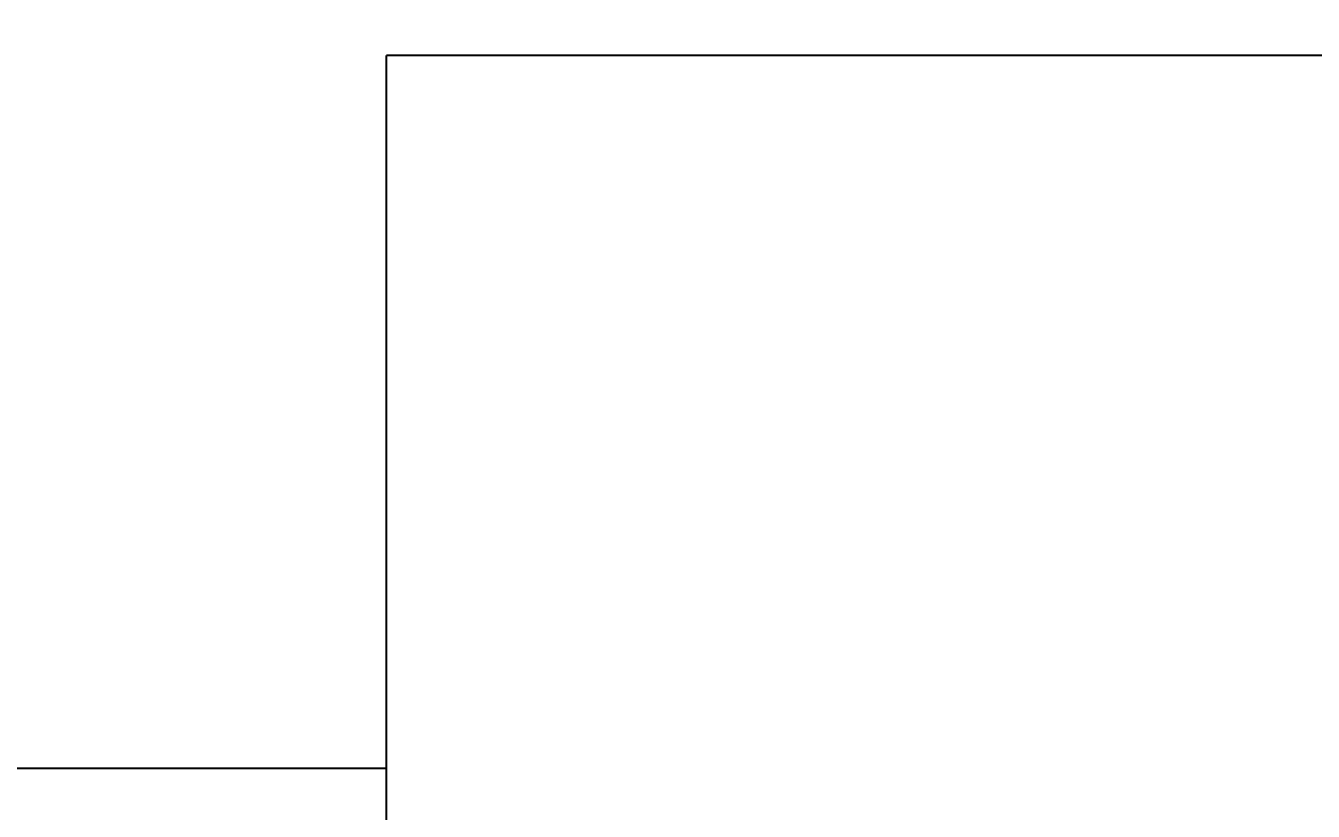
# Model space of a CAD drawing. Header units: millimetres. Extents: x 3212 to 6878, y 1640 to 3386.
# Drawn here: x 3311.347 to 3313.515, y 1649.379 to 1650.702 of the extents above; entities that cross this region are included whole.
import ezdxf

# ---------------------------------------------------------------- set-up
doc = ezdxf.new("R2010")
doc.units = ezdxf.units.MM
doc.header["$LTSCALE"] = 0.8
doc.layers.add('A-PEN-Y', color=2, linetype='Continuous')
doc.layers.add('COTA', color=2, linetype='Continuous')
doc.layers.add('COTAS', color=53, linetype='Continuous', lineweight=9)
doc.styles.add('F2', font='ARIALN.TTF')
doc.dimstyles.new('ARQUITETURA', dxfattribs={"dimtxt": 0.11, "dimasz": 0.05, "dimexe": 0.1, "dimexo": 0, "dimgap": 0.1, "dimtad": 1, "dimzin": 5, "dimdsep": 46, "dimtxsty": 'F2', "dimblk": 'COTA', "dimcen": 0, "dimse1": 1, "dimse2": 1, "dimadec": 0, "dimazin": 0, "dimtfac": 2, "dimtix": 1, "dimtmove": 2, "dimatfit": 3, "dimldrblk": 'COTA', "dimfxl": 0, "dimtolj": 1, "dimtzin": 5, "dimarcsym": 0})

# ---------------------------------------------------------------- blocks, each defined once
blk = doc.blocks.new('COTA')
at = {"layer": 'COTA'}
for p, q in [((0, 1), (0, -1)), ((-1, 0), (1, 0))]:
    blk.add_line(p, q, dxfattribs=at)
at = {"layer": 'COTA', "const_width": 0.5}
blk.add_lwpolyline([(-0.25, 0, 1), (0.25, 0, 1)], format="xyb", close=True, dxfattribs=at)
blk = doc.blocks.new('*D220')
at = {"layer": 'COTAS', "color": 0, "lineweight": -2, "transparency": 16777216}
blk.add_line((3310.9325, 1649.5016), (3310.9325, 1650.6016), dxfattribs=at)
at = {"layer": 'Defpoints', "color": 0, "transparency": 16777216}
for p in [(3310.9325, 1650.6516), (3311.9544, 1650.6516), (3305.2044, 1649.4516)]:
    blk.add_point(p, dxfattribs=at)
at = {"layer": 'COTAS', "color": 0, "lineweight": -2, "transparency": 16777216, "xscale": 0.05, "yscale": 0.05, "zscale": 0.05}
for p, rotation in [((3310.9325, 1650.6516), 90), ((3310.9325, 1649.4516), 270)]:
    blk.add_blockref('COTA', p, dxfattribs=dict(at, rotation=rotation))
at = {"layer": 'COTAS', "color": 0, "transparency": 16777216, "insert": (3310.7764, 1650.0516), "char_height": 0.11, "attachment_point": 5, "rotation": 90, "style": 'F2'}
blk.add_mtext('\\A1;1.20', dxfattribs=at)

msp = doc.modelspace()

# ---------------------------------------------------------------- linework, layer by layer
at = {"layer": 'A-PEN-Y', "ltscale": 0.05}
for p, q in [((3314.4544, 1650.6516), (3311.9544, 1650.6516)), ((3311.9544, 1650.5516), (3311.9544, 1650.6516)), ((3311.9544, 1649.5516), (3311.9544, 1650.5516)), ((3311.9544, 1649.4516), (3311.9544, 1649.5516)), ((3305.2044, 1649.4516), (3311.9544, 1649.4516)), ((3311.9544, 1649.1762), (3311.9544, 1649.4516))]:
    msp.add_line(p, q, dxfattribs=at)

# ---------------------------------------------------------------- dimensions: what is measured, and where the dimension line sits
at = {"layer": 'COTAS'}
dim = msp.add_linear_dim(base=(3310.9325, 1650.6516), p1=(3305.2044, 1649.4516), p2=(3311.9544, 1650.6516), angle=90, dimstyle='ARQUITETURA', dxfattribs=at)
dim.commit()
dim.dimension.update_dxf_attribs({"geometry": '*D220', "text_midpoint": (3310.7764, 1650.0516)})

doc.saveas('drawing.dxf')
